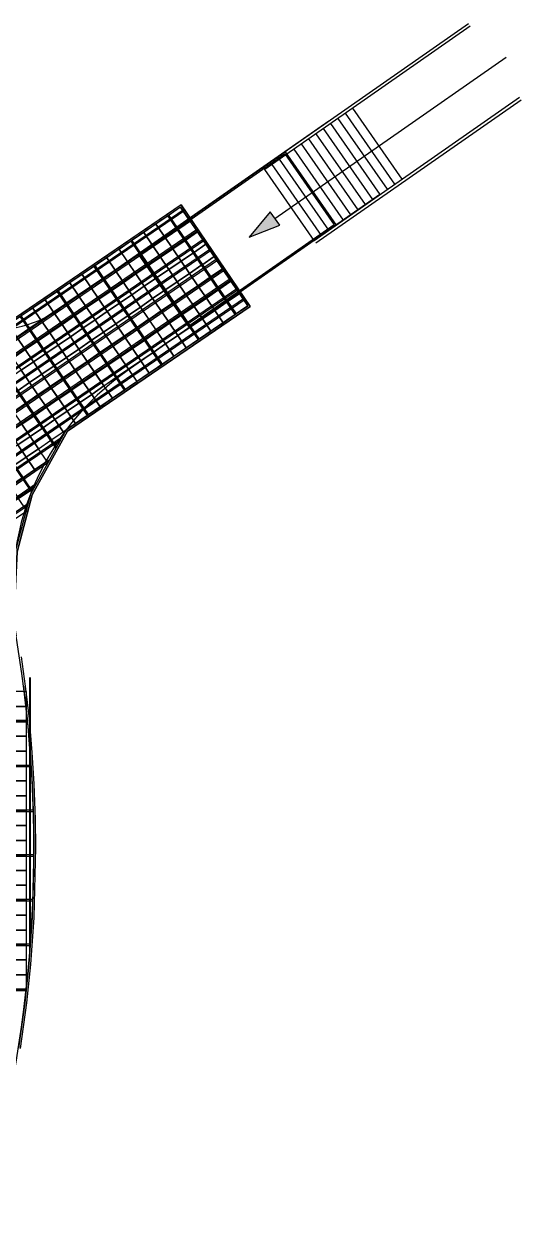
# Model space of a CAD drawing. Extents: x -31693 to 409283, y -98233 to 151957.
# Drawn here: x 143456 to 160150, y 55688 to 95601 of the extents above; entities that cross this region are included whole.
import ezdxf

# ---------------------------------------------------------------- set-up
doc = ezdxf.new("R2010")
doc.units = 0
doc.header["$LTSCALE"] = 1000
doc.header["$MEASUREMENT"] = 0
doc.linetypes.add('DASH', pattern=[0.35, 0.25, -0.1])
for name, color, linetype in [('500浮箱', 162, 'Continuous'), ('A-G-VISIBLE', 9, 'Continuous'), ('A-P-BELOW', 73, 'DASH'), ('A-P-STAIR', 4, 'Continuous'), ('主龙骨', 4, 'Continuous'), ('标注', 3, 'Continuous'), ('边梁（14a槽钢', 3, 'Continuous'), ('龙骨', 10, 'Continuous')]:
    doc.layers.add(name, color=color, linetype=linetype)

# ---------------------------------------------------------------- blocks, each defined once
blk = doc.blocks.new('dasd')
at = {"layer": '标注', "linetype": 'Continuous'}
h = blk.add_hatch(color=256, dxfattribs=at)
h.dxf.hatch_style = 1
h.paths.add_polyline_path([(-132742.889, 42140.486), (-132741.866, 42140.883), (-132742.19, 42141.336)])
at = {"layer": 'A-G-VISIBLE', "linetype": 'Continuous'}
for p, q in [((-132740.215, 42144.374), (-132749.23, 42138.09)), ((-132739.97, 42140.888), (-132741.628, 42143.267)), ((-132742.424, 42142.834), (-132742.367, 42142.752)), ((-132738.5, 42141.913), (-132746.984, 42135.999))]:
    blk.add_line(p, q, dxfattribs=at)
at = {"layer": 'A-G-VISIBLE', "linetype": 'Continuous', "flags": 128}
for points in [[(-132744.892, 42137.457), (-132746.608, 42139.918), (-132741.686, 42143.349), (-132739.97, 42140.888)], [(-132744.88, 42137.527), (-132746.538, 42139.906), (-132741.698, 42143.279), (-132740.04, 42140.9)]]:
    blk.add_lwpolyline(points, close=True, dxfattribs=at)
at = {"layer": 'A-G-VISIBLE', "linetype": 'Continuous'}
for centre, radius, start, end in [((-132751.517, 42141.372), 4, 211.9998, 304.8773), ((-132793.207, 42119.965), 43.092, 332.8786, 23.8551), ((-132741.838, 42128.615), 9, 124.8773, 189.5588)]:
    blk.add_arc(centre, radius, start, end, dxfattribs=at)
at = {"layer": 'A-P-BELOW', "linetype": 'DASH'}
for p, q in [((-132740.462, 42140.545), (-132742.121, 42142.924)), ((-132740.216, 42140.716), (-132741.874, 42143.095)), ((-132740.708, 42140.373), (-132742.367, 42142.752))]:
    blk.add_line(p, q, dxfattribs=at)
at = {"layer": 'A-P-STAIR', "linetype": 'Continuous'}
for p, q in [((-132735.533, 42147.638), (-132742.424, 42142.834)), ((-132735.476, 42147.556), (-132742.367, 42142.752)), ((-132740.708, 42140.373), (-132733.817, 42145.176)), ((-132740.651, 42140.291), (-132733.76, 42145.094)), ((-132738.247, 42142.089), (-132739.906, 42144.468)), ((-132738.001, 42142.26), (-132739.659, 42144.639)), ((-132737.755, 42142.432), (-132739.413, 42144.811)), ((-132738.74, 42141.746), (-132740.398, 42144.125)), ((-132738.493, 42141.917), (-132740.152, 42144.296)), ((-132739.232, 42141.402), (-132740.89, 42143.782)), ((-132738.986, 42141.574), (-132740.644, 42143.953)), ((-132739.724, 42141.059), (-132741.382, 42143.438)), ((-132739.478, 42141.231), (-132741.136, 42143.61))]:
    blk.add_line(p, q, dxfattribs=at)
at = {"layer": '标注', "linetype": 'Continuous'}
blk.add_line((-132742.028, 42141.11), (-132734.265, 42146.521), dxfattribs=at)
at = {"layer": '标注', "linetype": 'Continuous', "flags": 128}
blk.add_lwpolyline([(-132742.889, 42140.486), (-132741.866, 42140.883), (-132742.19, 42141.336)], close=True, dxfattribs=at)
blk = doc.blocks.new('asdasd')
at = {"layer": '500浮箱'}
blk.add_lwpolyline([(147637, 78630), (148137, 78630), (148137, 79130), (147637, 79130)], close=True, dxfattribs=at)
blk = doc.blocks.new('zczx')
at = {"layer": '主龙骨', "elevation": 2850}
for points in [[(148290, 89155), (150544, 85850)], [(148325, 89179), (150580, 85875)]]:
    blk.add_lwpolyline(points, dxfattribs=at)

msp = doc.modelspace()

# ---------------------------------------------------------------- linework, layer by layer
at = {"layer": '500浮箱', "elevation": 2850}
for points in [[(143045, 72716), (143545, 72716), (143545, 73216), (143045, 73216)], [(143045, 72216), (143545, 72216), (143545, 72716), (143045, 72716)], [(143045, 71716), (143545, 71716), (143545, 72216), (143045, 72216)], [(143045, 71216), (143545, 71216), (143545, 71716), (143045, 71716)], [(143045, 70716), (143545, 70716), (143545, 71216), (143045, 71216)], [(143045, 70216), (143545, 70216), (143545, 70716), (143045, 70716)], [(143045, 69716), (143545, 69716), (143545, 70216), (143045, 70216)], [(143045, 69216), (143545, 69216), (143545, 69716), (143045, 69716)], [(143045, 68716), (143545, 68716), (143545, 69216), (143045, 69216)], [(143045, 68216), (143545, 68216), (143545, 68716), (143045, 68716)], [(143045, 67716), (143545, 67716), (143545, 68216), (143045, 68216)], [(143045, 67216), (143545, 67216), (143545, 67716), (143045, 67716)], [(143045, 66716), (143545, 66716), (143545, 67216), (143045, 67216)], [(143045, 66216), (143545, 66216), (143545, 66716), (143045, 66716)], [(143045, 65716), (143545, 65716), (143545, 66216), (143045, 66216)], [(143045, 65216), (143545, 65216), (143545, 65716), (143045, 65716)], [(143045, 64716), (143545, 64716), (143545, 65216), (143045, 65216)], [(143045, 64216), (143545, 64216), (143545, 64716), (143045, 64716)], [(143045, 63716), (143545, 63716), (143545, 64216), (143045, 64216)], [(143045, 63216), (143545, 63216), (143545, 63716), (143045, 63716)]]:
    msp.add_lwpolyline(points, close=True, dxfattribs=at)
at = {"layer": '主龙骨', "elevation": 2850}
for points in [[(141777, 85393), (144065, 82039)], [(141843, 85373), (144101, 82063)], [(142228, 84733), (144529, 81359)], [(142263, 84757), (144553, 81401)], [(141419, 83257), (143714, 79892)], [(141454, 83281), (143737, 79934)], [(143580, 72237), (130874, 72237)], [(130880, 72194), (143584, 72194)], [(143704, 70737), (131030, 70737)], [(131034, 70694), (143707, 70694)], [(143776, 69237), (131127, 69237)], [(131187, 69194), (143777, 69194)], [(143796, 67737), (131232, 67737)], [(131234, 67694), (143795, 67694)], [(143763, 66237), (131279, 66237)], [(131279, 66194), (143761, 66194)], [(131243, 64694), (143675, 64694)], [(143678, 64737), (131245, 64737)], [(131152, 63194), (143535, 63194)], [(143545, 63237), (131156, 63237)]]:
    msp.add_lwpolyline(points, dxfattribs=at)
at = {"layer": '边梁（14a槽钢', "elevation": 2850}
msp.add_lwpolyline([(143112, 75890), (143150, 75994), (143145, 76068), (143229, 77900), (143737, 79813), (144921, 81944), (151054, 86128), (148735, 89528), (142692, 85406), (141857, 85430), (140747, 85754), (139809, 86359), (139260, 86942), (139195, 86947), (140578, 84296), (141166, 82904), (141634, 81561), (142064, 80206), (142660, 78001)], close=True, dxfattribs=at)
for points in [[(148719, 89448), (142937, 85503), (142709, 85348), (141848, 85373), (140722, 85701), (139771, 86314), (139218, 86902)], [(148735, 89528), (142904, 85551), (142692, 85406), (141857, 85430), (140747, 85754), (139809, 86359), (139260, 86942)], [(148719, 89448), (150974, 86143), (144877, 81984), (143683, 79835), (143172, 77909), (143087, 76067), (143092, 75990)], [(148735, 89528), (151054, 86128), (144921, 81944), (143737, 79813), (143229, 77900), (143145, 76068), (143150, 75994)], [(143370, 74371), (143507, 73394), (143632, 72298), (143732, 71171), (143798, 70122), (143843, 68925), (143854, 67978), (143793, 65636), (143681, 64065), (143545, 62772), (143334, 61249)], [(143449, 73387), (143575, 72292), (143674, 71167), (143740, 70120), (143785, 68924), (143796, 67978), (143735, 65639), (143623, 64071), (143487, 62779), (143277, 61258)]]:
    msp.add_lwpolyline(points, dxfattribs=at)
at = {"layer": '龙骨'}
for p, q in [((143645, 73686, 2850), (143645, 64373, 2850)), ((143685, 64932, 2850), (143685, 73686, 2850))]:
    msp.add_line(p, q, dxfattribs=at)
at = {"layer": '龙骨', "elevation": 2850}
for points in [[(140774, 83832), (148859, 89347), (148836, 89380), (140759, 83869)], [(140933, 83456), (149084, 89016), (149062, 89049), (140917, 83493)], [(141092, 83080), (149310, 88686), (149287, 88719), (141076, 83117)], [(141245, 82700), (149535, 88355), (149512, 88388), (141231, 82739)], [(141379, 82307), (149760, 88025), (149738, 88058), (141365, 82346)], [(141513, 81914), (149986, 87694), (149963, 87728), (141499, 81954)], [(141647, 81522), (150211, 87364), (150189, 87397), (141633, 81561)], [(141781, 81129), (150437, 87034), (150414, 87067), (141768, 81168)], [(141908, 80731), (150662, 86703), (150639, 86736), (141896, 80771)], [(142027, 80328), (150887, 86373), (150865, 86406), (142015, 80369)], [(141977, 80294), (144644, 82113), (144621, 82147), (141965, 80334)], [(144745, 81746), (142085, 79932)], [(142097, 79892), (144701, 81668)], [(144311, 80967), (142204, 79529)], [(142216, 79489), (144268, 80889)], [(143878, 80187), (142315, 79120)], [(142325, 79079), (143835, 80109)], [(143596, 79510), (142423, 78710)], [(142434, 78669), (143581, 79451)]]:
    msp.add_lwpolyline(points, dxfattribs=at)

# ---------------------------------------------------------------- block references
at = {"xscale": 1000, "yscale": 1000, "zscale": 1000}
msp.add_blockref('dasd', (132893911, -42052037, 2850), dxfattribs=at)
at = {"layer": '500浮箱', "rotation": 304.3012542828801}
for p in [(151, 166816, 2850), (-262, 166534, 2850), (433, 166402, 2850), (-675, 166252, 2850), (20, 166121, 2850), (715, 165989, 2850), (-1501, 165688, 2850), (-1088, 165970, 2850), (-393, 165839, 2850), (302, 165708, 2850), (997, 165576, 2850), (-1914, 165407, 2850), (-1219, 165275, 2850), (-806, 165557, 2850), (-111, 165426, 2850), (584, 165295, 2850), (-2740, 164843, 2850), (-2327, 165125, 2850), (-1632, 164994, 2850), (-937, 164862, 2850), (-524, 165144, 2850), (170, 165013, 2850), (865, 164882, 2850), (1278, 165163, 2850), (-3153, 164561, 2850), (-2458, 164430, 2850), (-2045, 164712, 2850), (-1350, 164581, 2850), (-656, 164449, 2850), (-243, 164731, 2850), (452, 164600, 2850), (1147, 164469, 2850), (1560, 164750, 2850), (-3979, 163998, 2850), (-3566, 164280, 2850), (-2871, 164148, 2850), (-2177, 164017, 2850), (-1763, 164299, 2850), (-1069, 164168, 2850), (-374, 164036, 2850), (39, 164318, 2850), (734, 164187, 2850), (1429, 164055, 2850), (1842, 164337, 2850), (-4392, 163716, 2850), (-3697, 163585, 2850), (-3284, 163867, 2850), (-2590, 163735, 2850), (-1895, 163604, 2850), (-1482, 163886, 2850), (-787, 163754, 2850), (-92, 163623, 2850), (321, 163905, 2850), (1016, 163774, 2850), (1711, 163642, 2850), (2124, 163924, 2850), (-4805, 163434, 2850), (-4110, 163303, 2850), (-3003, 163453, 2850), (-2308, 163322, 2850), (-1613, 163191, 2850), (-1200, 163473, 2850), (-505, 163341, 2850), (190, 163210, 2850), (603, 163492, 2850), (1298, 163361, 2850), (-5218, 163152, 2850), (-4524, 163021, 2850), (-3829, 162890, 2850), (-3416, 163172, 2850), (-2721, 163040, 2850), (-2026, 162909, 2850), (-918, 163060, 2850), (-223, 162928, 2850), (471, 162797, 2850), (885, 163079, 2850), (-5350, 162458, 2850), (-4937, 162739, 2850), (-4242, 162608, 2850), (-3547, 162477, 2850), (-3134, 162759, 2850), (-2439, 162627, 2850), (-1744, 162496, 2850), (-1331, 162778, 2850), (-636, 162647, 2850), (58, 162515, 2850), (-5068, 162045, 2850), (-4655, 162326, 2850), (-3960, 162195, 2850), (-3265, 162064, 2850), (-2852, 162346, 2850), (-2157, 162214, 2850), (-1462, 162083, 2850), (-1049, 162365, 2850), (-355, 162234, 2850), (-4786, 161632, 2850), (-4373, 161913, 2850), (-3678, 161782, 2850), (-2983, 161651, 2850), (-2570, 161933, 2850), (-1876, 161801, 2850), (-1181, 161670, 2850), (-768, 161952, 2850), (-5199, 161350, 2850), (-4504, 161219, 2850), (-4091, 161500, 2850), (-3396, 161369, 2850), (-2702, 161238, 2850), (-2289, 161520, 2850), (-1594, 161388, 2850), (-4917, 160937, 2850), (-4223, 160805, 2850), (-3809, 161087, 2850), (-3115, 160956, 2850), (-2420, 160825, 2850), (-2007, 161106, 2850), (-5330, 160655, 2850), (-4636, 160524, 2850), (-3941, 160392, 2850), (-3528, 160674, 2850), (-2833, 160543, 2850), (-5049, 160242, 2850), (-4354, 160111, 2850), (-3246, 160261, 2850), (-4767, 159829, 2850), (-4072, 159698, 2850), (-3659, 159979, 2850), (-5180, 159547, 2850), (-4485, 159416, 2850), (-5311, 158852, 2850), (-4898, 159134, 2850), (-5029, 158439, 2850), (-4616, 158721, 2850), (-5161, 157744, 2850), (-5292, 157050, 2850)]:
    msp.add_blockref('asdasd', p, dxfattribs=at)
at = {"layer": '主龙骨'}
for p in [(0, 0), (-1239, -845), (-2478, -1691), (-3717, -2536), (-4957, -3381)]:
    msp.add_blockref('zczx', p, dxfattribs=at)

doc.saveas('drawing.dxf')
